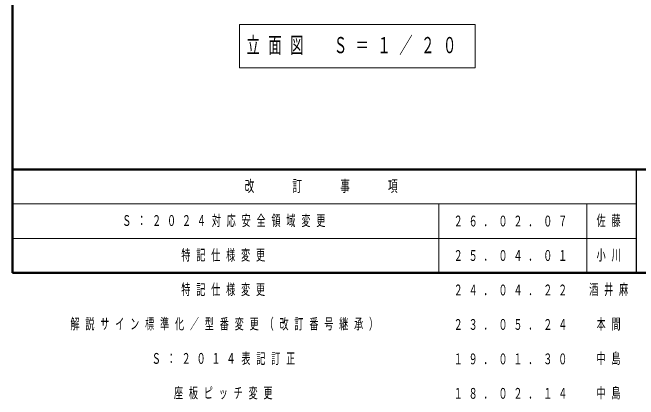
# Model space of a CAD drawing. Units: millimetres on the paper. Extents: x -365 to 0, y -26 to 257.
# Drawn here: x -365 to -238, y -25.7 to 52.9 of the extents above; entities that cross this region are included whole.
import ezdxf

# ---------------------------------------------------------------- set-up
doc = ezdxf.new("R2010")
doc.units = ezdxf.units.MM
doc.layers.add('LY_1', color=7, linetype='Continuous', lineweight=25)
doc.layers.add('LY_3', color=7, linetype='Continuous', lineweight=13)
doc.styles.add('ＭＳ ゴシック', font='')
doc.styles.get('ＭＳ ゴシック').set_extended_font_data('MS Gothic')

msp = doc.modelspace()

# ---------------------------------------------------------------- linework, layer by layer
at = {"layer": 'LY_1', "lineweight": 13}
for p, q in [((-318.924, 50.463), (-318.924, 41.663)), ((-271.124, 50.463), (-318.924, 50.463)), ((-271.124, 41.663), (-271.124, 50.463)), ((-318.924, 41.663), (-271.124, 41.663))]:
    msp.add_line(p, q, dxfattribs=at)
at = {"layer": 'LY_3', "lineweight": 50}
for p, q in [((-365, 257), (-365, 0)), ((-365, 21), (0, 21)), ((-365, 0), (0, 0))]:
    msp.add_line(p, q, dxfattribs=at)
at = {"layer": 'LY_3', "color": 211, "lineweight": 25}
msp.add_line((-238.5, 21), (-238.5, 0), dxfattribs=at)
at = {"layer": 'LY_3'}
for p, q in [((-365, 14), (-238.5, 14)), ((-278.5, 14), (-278.5, 0)), ((-248.5, 14), (-248.5, 0)), ((-365, 7), (-238.5, 7))]:
    msp.add_line(p, q, dxfattribs=at)

# ---------------------------------------------------------------- texts
at = {"layer": 'LY_1', "attachment_point": 4, "style": 'ＭＳ ゴシック'}
for s, insert, char_height in [('\\T1.64;\\W0.6;立面図\u3000Ｓ＝１／２０', (-317.524, 46.063), 3.299), ('\\T1.64;\\W0.6;Ｓ：２０２４対応安全領域変更', (-342.75, 10.5), 2.199), ('\\T1.64;\\W0.6;２６．０２．０７', (-275.5, 10.5), 2.199), ('\\T1.64;\\W0.6;佐藤', (-246.5, 10.5), 2.199), ('\\T1.64;\\W0.6;特記仕様変更', (-330.75, 3.5), 2.199), ('\\T1.64;\\W0.6;２５．０４．０１', (-275.5, 3.5), 2.199), ('\\T1.64;\\W0.6;小川', (-246.5, 3.5), 2.199), ('\\T1.64;\\W0.6;特記仕様変更', (-330.75, -3.5), 2.199), ('\\T1.64;\\W0.6;２４．０４．２２', (-275.5, -3.5), 2.199), ('\\T1.64;\\W0.6;酒井麻', (-248, -3.5), 2.199), ('\\T1.64;\\W0.6;解説サイン標準化／型番変更（改訂番号継承）', (-353.25, -10.5), 2.199), ('\\T1.64;\\W0.6;２３．０５．２４', (-275.5, -10.5), 2.199), ('\\T1.64;\\W0.6;本間', (-246.5, -10.5), 2.199), ('\\T1.64;\\W0.6;Ｓ：２０１４表記訂正', (-336.75, -17.5), 2.199), ('\\T1.64;\\W0.6;１９．０１．３０', (-275.5, -17.5), 2.199), ('\\T1.64;\\W0.6;中島', (-246.5, -17.5), 2.199), ('\\T1.64;\\W0.6;座板ピッチ変更', (-332.25, -24.5), 2.199), ('\\T1.64;\\W0.6;１８．０２．１４', (-275.5, -24.5), 2.199), ('\\T1.64;\\W0.6;中島', (-246.5, -24.5), 2.199)]:
    msp.add_mtext(s, dxfattribs=dict(at, insert=insert, char_height=char_height))
at = {"layer": 'LY_3', "color": 4, "insert": (-301.75, 17.5), "char_height": 2.346, "attachment_point": 5, "style": 'ＭＳ ゴシック'}
msp.add_mtext('\\T1.64;\\W0.6;改\u3000\u3000訂\u3000\u3000事\u3000\u3000項', dxfattribs=at)

doc.saveas('drawing.dxf')
